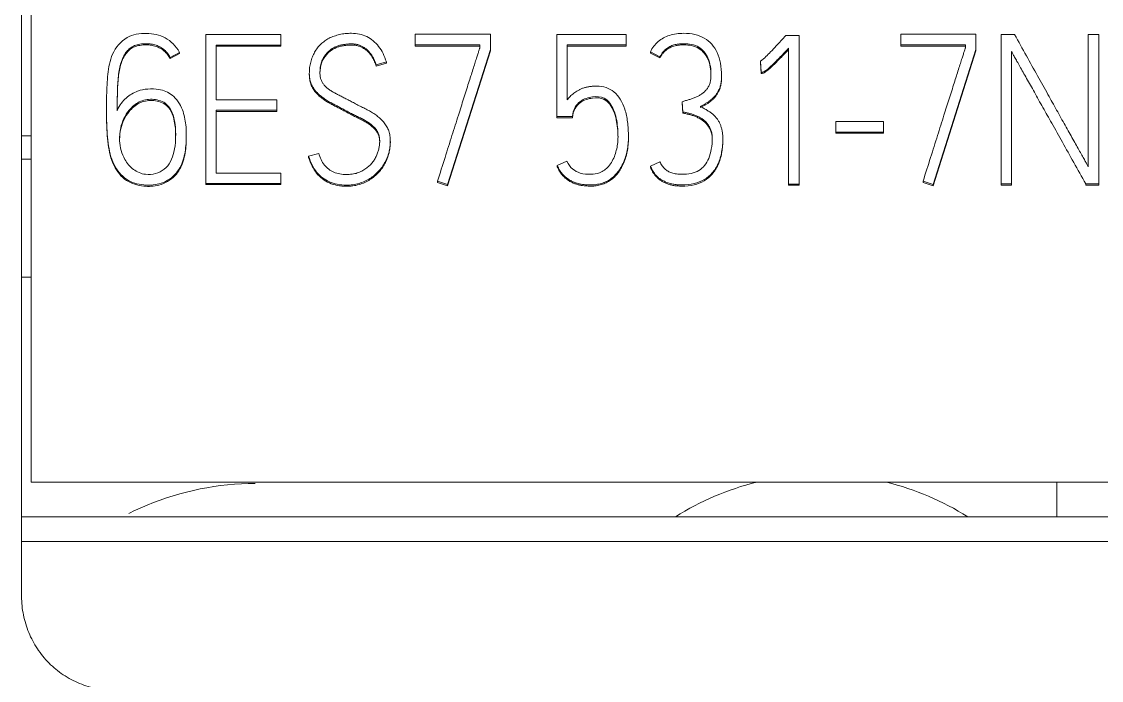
# Model space of a CAD drawing. Header units: millimetres. Extents: x 4137 to 6698, y 1400 to 3585.
# Drawn here: x 5255.55 to 5267.02, y 3075.49 to 3082.5 of the extents above; entities that cross this region are included whole.
import ezdxf

# ---------------------------------------------------------------- set-up
doc = ezdxf.new("R2010")
doc.units = ezdxf.units.MM
doc.layers.add('000-PI-Oprema', color=30, linetype='Continuous', lineweight=5)

msp = doc.modelspace()

# ---------------------------------------------------------------- linework, layer by layer
at = {"layer": '000-PI-Oprema', "color": 0, "linetype": 'ByBlock', "lineweight": 0}
for p, q in [((5255.648, 3077.602), (5255.648, 3087.785)), ((5257.504, 3082.36), (5257.504, 3080.778)), ((5258.301, 3082.36), (5257.504, 3082.36)), ((5258.301, 3082.248), (5258.301, 3082.36)), ((5259.73, 3082.363), (5259.73, 3082.25)), ((5260.529, 3082.363), (5259.73, 3082.363)), ((5260.529, 3082.202), (5260.529, 3082.363)), ((5261.235, 3082.36), (5261.973, 3082.36)), ((5261.235, 3081.489), (5261.235, 3082.36)), ((5261.973, 3082.36), (5261.973, 3082.25)), ((5264.889, 3082.363), (5264.889, 3082.25)), ((5265.688, 3082.363), (5264.889, 3082.363)), ((5265.688, 3082.202), (5265.688, 3082.363)), ((5265.955, 3082.36), (5265.955, 3080.773)), ((5266.099, 3082.36), (5265.955, 3082.36)), ((5266.995, 3082.36), (5266.882, 3082.36)), ((5266.882, 3082.36), (5266.882, 3080.956)), ((5266.995, 3080.773), (5266.995, 3082.36)), ((5257.615, 3081.667), (5257.615, 3082.248)), ((5257.615, 3082.248), (5258.301, 3082.248)), ((5258.301, 3082.248), (5258.301, 3082.236)), ((5259.73, 3082.25), (5259.73, 3082.238)), ((5259.73, 3082.25), (5260.418, 3082.25)), ((5260.418, 3082.25), (5260.418, 3082.22)), ((5261.345, 3082.25), (5261.345, 3081.665)), ((5261.973, 3082.25), (5261.345, 3082.25)), ((5261.973, 3082.25), (5261.973, 3082.238)), ((5263.669, 3082.352), (5263.809, 3082.352)), ((5263.809, 3082.352), (5263.809, 3080.771)), ((5264.889, 3082.25), (5264.889, 3082.238)), ((5264.889, 3082.25), (5265.577, 3082.25)), ((5265.577, 3082.25), (5265.577, 3082.22)), ((5257.227, 3082.171), (5257.125, 3082.118)), ((5257.227, 3082.158), (5257.125, 3082.106)), ((5257.227, 3082.171), (5257.227, 3082.158)), ((5257.615, 3082.236), (5258.301, 3082.236)), ((5259.73, 3082.238), (5260.418, 3082.238)), ((5260.074, 3080.767), (5260.529, 3082.202)), ((5260.074, 3080.754), (5260.529, 3082.189)), ((5260.529, 3082.202), (5260.529, 3082.189)), ((5261.973, 3082.238), (5261.345, 3082.238)), ((5262.229, 3082.176), (5262.229, 3082.163)), ((5262.229, 3082.176), (5262.331, 3082.125)), ((5262.229, 3082.163), (5262.331, 3082.112)), ((5262.331, 3082.125), (5262.331, 3082.112)), ((5263.698, 3080.771), (5263.698, 3082.215)), ((5264.889, 3082.238), (5265.577, 3082.238)), ((5265.233, 3080.767), (5265.688, 3082.202)), ((5265.233, 3080.754), (5265.688, 3082.189)), ((5265.688, 3082.202), (5265.688, 3082.189)), ((5266.066, 3080.773), (5266.066, 3082.182)), ((5257.125, 3082.118), (5257.125, 3082.106)), ((5259.424, 3082.07), (5259.315, 3082.039)), ((5259.424, 3082.057), (5259.315, 3082.026)), ((5259.315, 3082.039), (5259.315, 3082.026)), ((5259.424, 3082.07), (5259.424, 3082.057)), ((5263.4, 3082.077), (5263.4, 3082.064)), ((5263.407, 3081.96), (5263.4, 3082.077)), ((5263.407, 3081.947), (5263.4, 3082.064)), ((5258.605, 3081.95), (5258.605, 3081.937)), ((5262.985, 3081.915), (5262.985, 3081.936)), ((5263.407, 3081.96), (5263.407, 3081.947)), ((5258.259, 3081.667), (5257.615, 3081.667)), ((5258.259, 3081.557), (5258.259, 3081.667)), ((5256.45, 3081.576), (5256.45, 3081.563)), ((5257.615, 3080.888), (5257.615, 3081.557)), ((5257.615, 3081.557), (5258.259, 3081.557)), ((5258.259, 3081.557), (5258.259, 3081.544)), ((5262.568, 3081.647), (5262.568, 3081.635)), ((5262.568, 3081.647), (5262.575, 3081.537)), ((5262.568, 3081.635), (5262.575, 3081.525)), ((5257.615, 3081.544), (5258.259, 3081.544)), ((5261.235, 3081.489), (5261.235, 3081.476)), ((5261.403, 3081.489), (5261.235, 3081.489)), ((5261.403, 3081.476), (5261.235, 3081.476)), ((5261.403, 3081.489), (5261.403, 3081.476)), ((5262.575, 3081.537), (5262.575, 3081.525)), ((5264.199, 3081.436), (5264.199, 3081.324)), ((5264.705, 3081.436), (5264.199, 3081.436)), ((5264.705, 3081.324), (5264.705, 3081.436)), ((5264.199, 3081.324), (5264.199, 3081.311)), ((5264.199, 3081.324), (5264.705, 3081.324)), ((5264.705, 3081.324), (5264.705, 3081.311)), ((5255.548, 3081.285), (5255.648, 3081.285)), ((5257.298, 3081.273), (5257.298, 3081.286)), ((5259.466, 3081.212), (5259.466, 3081.225)), ((5261.996, 3081.27), (5261.996, 3081.283)), ((5262.999, 3081.228), (5262.999, 3081.25)), ((5264.199, 3081.311), (5264.705, 3081.311)), ((5258.598, 3081.066), (5258.707, 3081.097)), ((5255.648, 3081.035), (5255.548, 3081.035)), ((5258.598, 3081.066), (5258.598, 3081.053)), ((5261.239, 3080.967), (5261.341, 3081.013)), ((5262.331, 3081.009), (5262.229, 3080.963)), ((5258.301, 3080.888), (5257.615, 3080.888)), ((5258.301, 3080.778), (5258.301, 3080.888)), ((5261.239, 3080.967), (5261.239, 3080.954)), ((5262.229, 3080.963), (5262.229, 3080.95)), ((5257.504, 3080.778), (5257.504, 3080.765)), ((5257.504, 3080.778), (5258.301, 3080.778)), ((5257.504, 3080.765), (5258.301, 3080.765)), ((5258.301, 3080.778), (5258.301, 3080.765)), ((5259.967, 3080.802), (5259.967, 3080.789)), ((5259.967, 3080.802), (5260.074, 3080.767)), ((5259.967, 3080.789), (5260.074, 3080.754)), ((5260.074, 3080.767), (5260.074, 3080.754)), ((5263.698, 3080.771), (5263.698, 3080.759)), ((5263.809, 3080.771), (5263.698, 3080.771)), ((5263.809, 3080.759), (5263.698, 3080.759)), ((5263.809, 3080.771), (5263.809, 3080.759)), ((5265.127, 3080.802), (5265.127, 3080.789)), ((5265.127, 3080.802), (5265.233, 3080.767)), ((5265.127, 3080.789), (5265.233, 3080.754)), ((5265.233, 3080.767), (5265.233, 3080.754)), ((5265.955, 3080.773), (5266.066, 3080.773)), ((5265.955, 3080.773), (5265.955, 3080.761)), ((5265.955, 3080.761), (5266.066, 3080.761)), ((5266.066, 3080.773), (5266.066, 3080.761)), ((5266.856, 3080.773), (5266.856, 3080.761)), ((5266.856, 3080.773), (5266.995, 3080.773)), ((5266.856, 3080.761), (5266.995, 3080.761)), ((5266.995, 3080.773), (5266.995, 3080.761)), ((5255.648, 3079.78), (5255.548, 3079.78)), ((5280.448, 3077.602), (5255.648, 3077.602)), ((5266.548, 3077.602), (5266.548, 3077.234)), ((5280.548, 3077.234), (5255.548, 3077.234)), ((5255.548, 3076.97), (5255.548, 3076.385)), ((5280.548, 3076.97), (5255.548, 3076.97))]:
    msp.add_line(p, q, dxfattribs=at)
for start, end in [(103.753, 122.3801), (57.6199, 76.247)]:
    msp.add_arc((5264.048, 3074.785), 2.9, start, end, dxfattribs=at)
for points, knots in [([(5255.548, 3087.785), (5255.548, 3086.7), (5255.548, 3083.097), (5255.548, 3079.491), (5255.548, 3076.97)], [0, 0, 0, 0, 0.301146, 1, 1, 1, 1]), ([(5256.563, 3081.561), (5256.589, 3081.61), (5256.65, 3081.687), (5256.768, 3081.764), (5256.891, 3081.785), (5257.019, 3081.784), (5257.167, 3081.722), (5257.264, 3081.571), (5257.299, 3081.39), (5257.3, 3081.209), (5257.274, 3081.025), (5257.188, 3080.855), (5257.021, 3080.763), (5256.835, 3080.753), (5256.647, 3080.806), (5256.51, 3080.983), (5256.459, 3081.213), (5256.449, 3081.46), (5256.45, 3081.704), (5256.459, 3081.936), (5256.498, 3082.161), (5256.648, 3082.349), (5256.872, 3082.387), (5257.089, 3082.341), (5257.186, 3082.241), (5257.227, 3082.171)], [0, 0, 0, 0, 0.03564, 0.067865, 0.092923, 0.119268, 0.154068, 0.197126, 0.234707, 0.279879, 0.320329, 0.360962, 0.405677, 0.442102, 0.485709, 0.532505, 0.586175, 0.644312, 0.701767, 0.753421, 0.803151, 0.856352, 0.904259, 0.950465, 1, 1, 1, 1]), ([(5258.707, 3081.097), (5258.716, 3081.052), (5258.756, 3080.97), (5258.863, 3080.885), (5258.973, 3080.87), (5259.058, 3080.875), (5259.114, 3080.887), (5259.163, 3080.907), (5259.205, 3080.934), (5259.242, 3080.963), (5259.273, 3080.997), (5259.299, 3081.033), (5259.32, 3081.072), (5259.334, 3081.112), (5259.345, 3081.151), (5259.351, 3081.189), (5259.354, 3081.227), (5259.351, 3081.266), (5259.341, 3081.305), (5259.324, 3081.339), (5259.301, 3081.368), (5259.274, 3081.395), (5259.243, 3081.419), (5259.208, 3081.442), (5259.169, 3081.464), (5259.128, 3081.484), (5259.085, 3081.504), (5259.04, 3081.526), (5258.995, 3081.551), (5258.948, 3081.576), (5258.901, 3081.601), (5258.855, 3081.625), (5258.81, 3081.649), (5258.768, 3081.675), (5258.729, 3081.704), (5258.694, 3081.734), (5258.664, 3081.768), (5258.638, 3081.805), (5258.618, 3081.847), (5258.607, 3081.895), (5258.604, 3081.95), (5258.607, 3082.008), (5258.618, 3082.068), (5258.636, 3082.123), (5258.66, 3082.173), (5258.69, 3082.219), (5258.726, 3082.259), (5258.768, 3082.294), (5258.815, 3082.323), (5258.868, 3082.345), (5258.926, 3082.362), (5258.988, 3082.372), (5259.059, 3082.375), (5259.137, 3082.368), (5259.216, 3082.341), (5259.286, 3082.296), (5259.345, 3082.235), (5259.392, 3082.158), (5259.414, 3082.1), (5259.424, 3082.07)], [0, 0, 0, 0, 0.042395, 0.079774, 0.121236, 0.140075, 0.157254, 0.173247, 0.188397, 0.202796, 0.216711, 0.230265, 0.243508, 0.256652, 0.269293, 0.280934, 0.291684, 0.304893, 0.316879, 0.328106, 0.339273, 0.350814, 0.362909, 0.375637, 0.388999, 0.403044, 0.417696, 0.432849, 0.448511, 0.464937, 0.481153, 0.497163, 0.51278, 0.527863, 0.542482, 0.556645, 0.570443, 0.584077, 0.597961, 0.612786, 0.629037, 0.64828, 0.666584, 0.684253, 0.701354, 0.717933, 0.734308, 0.750738, 0.767515, 0.784992, 0.803232, 0.822275, 0.842375, 0.868294, 0.892965, 0.917787, 0.943448, 0.970498, 1, 1, 1, 1]), ([(5262.759, 3081.597), (5262.768, 3081.601), (5262.786, 3081.61), (5262.813, 3081.626), (5262.839, 3081.642), (5262.865, 3081.66), (5262.89, 3081.681), (5262.913, 3081.704), (5262.934, 3081.731), (5262.951, 3081.761), (5262.967, 3081.794), (5262.978, 3081.832), (5262.984, 3081.876), (5262.987, 3081.951), (5262.979, 3082.051), (5262.945, 3082.167), (5262.886, 3082.26), (5262.804, 3082.327), (5262.699, 3082.367), (5262.572, 3082.378), (5262.434, 3082.363), (5262.306, 3082.292), (5262.248, 3082.219), (5262.229, 3082.176)], [0, 0, 0, 0, 0.019459, 0.039301, 0.05955, 0.080105, 0.100989, 0.122386, 0.144292, 0.16684, 0.190353, 0.215738, 0.244087, 0.27581, 0.363621, 0.439823, 0.508996, 0.575574, 0.644592, 0.722009, 0.822031, 0.909956, 1, 1, 1, 1]), ([(5266.882, 3080.956), (5266.877, 3080.965), (5266.866, 3080.986), (5266.845, 3081.023), (5266.82, 3081.069), (5266.789, 3081.123), (5266.755, 3081.183), (5266.718, 3081.249), (5266.678, 3081.321), (5266.635, 3081.397), (5266.591, 3081.476), (5266.546, 3081.558), (5266.5, 3081.64), (5266.432, 3081.761), (5266.34, 3081.926), (5266.222, 3082.139), (5266.141, 3082.285), (5266.099, 3082.36)], [0, 0, 0, 0, 0.019057, 0.045144, 0.078261, 0.117077, 0.160259, 0.207807, 0.259003, 0.31313, 0.370188, 0.428711, 0.487234, 0.545757, 0.688172, 0.839586, 1, 1, 1, 1]), ([(5257.125, 3082.118), (5257.117, 3082.134), (5257.099, 3082.162), (5257.065, 3082.199), (5257.023, 3082.228), (5256.976, 3082.249), (5256.925, 3082.261), (5256.867, 3082.265), (5256.807, 3082.261), (5256.749, 3082.246), (5256.701, 3082.218), (5256.662, 3082.18), (5256.631, 3082.133), (5256.608, 3082.077), (5256.59, 3082.012), (5256.577, 3081.938), (5256.57, 3081.856), (5256.566, 3081.765), (5256.564, 3081.666), (5256.563, 3081.597), (5256.563, 3081.561)], [0, 0, 0, 0, 0.043481, 0.085549, 0.127923, 0.170971, 0.214845, 0.260884, 0.317917, 0.367656, 0.41257, 0.456833, 0.503792, 0.555243, 0.612421, 0.675966, 0.746378, 0.823872, 0.908402, 1, 1, 1, 1]), ([(5257.125, 3082.106), (5257.117, 3082.121), (5257.099, 3082.149), (5257.065, 3082.186), (5257.023, 3082.215), (5256.976, 3082.236), (5256.925, 3082.248), (5256.867, 3082.252), (5256.807, 3082.248), (5256.749, 3082.233), (5256.701, 3082.206), (5256.662, 3082.168), (5256.631, 3082.121), (5256.608, 3082.064), (5256.59, 3081.999), (5256.577, 3081.926), (5256.57, 3081.843), (5256.566, 3081.752), (5256.564, 3081.653), (5256.563, 3081.585), (5256.563, 3081.549)], [0, 0, 0, 0, 0.043481, 0.085549, 0.127923, 0.170971, 0.214845, 0.260884, 0.317917, 0.367656, 0.41257, 0.456833, 0.503792, 0.555243, 0.612421, 0.675966, 0.746378, 0.823872, 0.908402, 1, 1, 1, 1]), ([(5259.315, 3082.039), (5259.313, 3082.046), (5259.308, 3082.061), (5259.299, 3082.084), (5259.287, 3082.109), (5259.274, 3082.134), (5259.257, 3082.158), (5259.238, 3082.182), (5259.215, 3082.203), (5259.189, 3082.222), (5259.161, 3082.239), (5259.128, 3082.252), (5259.092, 3082.26), (5259.057, 3082.262), (5259.024, 3082.261), (5258.992, 3082.257), (5258.957, 3082.253), (5258.919, 3082.245), (5258.882, 3082.231), (5258.846, 3082.211), (5258.812, 3082.186), (5258.781, 3082.153), (5258.754, 3082.115), (5258.732, 3082.067), (5258.72, 3082.01), (5258.717, 3081.956), (5258.72, 3081.911), (5258.729, 3081.878), (5258.744, 3081.848), (5258.764, 3081.822), (5258.788, 3081.797), (5258.817, 3081.775), (5258.849, 3081.754), (5258.884, 3081.734), (5258.923, 3081.714), (5258.963, 3081.694), (5259.006, 3081.672), (5259.051, 3081.649), (5259.097, 3081.623), (5259.147, 3081.598), (5259.196, 3081.574), (5259.244, 3081.549), (5259.289, 3081.521), (5259.331, 3081.492), (5259.369, 3081.459), (5259.401, 3081.422), (5259.43, 3081.381), (5259.451, 3081.335), (5259.463, 3081.282), (5259.467, 3081.225), (5259.463, 3081.167), (5259.453, 3081.11), (5259.435, 3081.055), (5259.41, 3081.001), (5259.379, 3080.951), (5259.342, 3080.906), (5259.299, 3080.865), (5259.249, 3080.829), (5259.194, 3080.799), (5259.133, 3080.776), (5259.067, 3080.763), (5258.989, 3080.758), (5258.904, 3080.765), (5258.818, 3080.791), (5258.742, 3080.836), (5258.679, 3080.897), (5258.63, 3080.975), (5258.607, 3081.035), (5258.598, 3081.066)], [0, 0, 0, 0, 0.006902, 0.014527, 0.0229, 0.03171, 0.040697, 0.049939, 0.059406, 0.069126, 0.079243, 0.089792, 0.100957, 0.11302, 0.121351, 0.131067, 0.142193, 0.154038, 0.166072, 0.178522, 0.191399, 0.204849, 0.219214, 0.234859, 0.25249, 0.272668, 0.283841, 0.294211, 0.304173, 0.314215, 0.324636, 0.335605, 0.347264, 0.35967, 0.372854, 0.386723, 0.401163, 0.416176, 0.433071, 0.449927, 0.466747, 0.483271, 0.499286, 0.514866, 0.530063, 0.545048, 0.560066, 0.575472, 0.591898, 0.609868, 0.627376, 0.645005, 0.66302, 0.681094, 0.698922, 0.71679, 0.734853, 0.753306, 0.772468, 0.792214, 0.812556, 0.833938, 0.86301, 0.889874, 0.915888, 0.942166, 0.969784, 1, 1, 1, 1]), ([(5259.315, 3082.026), (5259.313, 3082.034), (5259.308, 3082.049), (5259.299, 3082.072), (5259.287, 3082.096), (5259.274, 3082.121), (5259.257, 3082.146), (5259.238, 3082.169), (5259.215, 3082.191), (5259.189, 3082.21), (5259.161, 3082.227), (5259.128, 3082.24), (5259.092, 3082.247), (5259.057, 3082.249), (5259.024, 3082.248), (5258.992, 3082.245), (5258.957, 3082.24), (5258.919, 3082.232), (5258.882, 3082.218), (5258.846, 3082.199), (5258.812, 3082.173), (5258.781, 3082.141), (5258.754, 3082.102), (5258.732, 3082.054), (5258.721, 3082), (5258.718, 3081.961), (5258.718, 3081.942)], [0, 0, 0, 0, 0.025535, 0.053746, 0.084726, 0.117324, 0.150572, 0.184768, 0.219795, 0.255756, 0.293187, 0.332218, 0.373527, 0.418158, 0.448979, 0.484928, 0.526094, 0.569916, 0.614442, 0.660505, 0.708148, 0.757909, 0.811058, 0.868941, 0.934177, 1, 1, 1, 1]), ([(5262.331, 3082.125), (5262.336, 3082.134), (5262.346, 3082.152), (5262.363, 3082.176), (5262.382, 3082.197), (5262.403, 3082.213), (5262.424, 3082.228), (5262.446, 3082.239), (5262.468, 3082.247), (5262.491, 3082.254), (5262.515, 3082.258), (5262.538, 3082.261), (5262.561, 3082.263), (5262.631, 3082.265), (5262.75, 3082.246), (5262.862, 3082.104), (5262.875, 3081.971), (5262.871, 3081.878), (5262.862, 3081.838), (5262.846, 3081.804), (5262.825, 3081.774), (5262.801, 3081.749), (5262.774, 3081.727), (5262.743, 3081.709), (5262.711, 3081.693), (5262.676, 3081.68), (5262.64, 3081.669), (5262.604, 3081.658), (5262.58, 3081.651), (5262.568, 3081.647)], [0, 0, 0, 0, 0.025161, 0.048595, 0.070641, 0.091589, 0.111603, 0.13094, 0.14993, 0.168791, 0.187661, 0.206323, 0.224495, 0.242226, 0.372375, 0.490579, 0.643633, 0.679942, 0.712328, 0.741834, 0.769901, 0.797396, 0.824894, 0.852838, 0.881452, 0.911007, 0.940973, 0.970636, 1, 1, 1, 1]), ([(5262.331, 3082.112), (5262.336, 3082.122), (5262.346, 3082.139), (5262.363, 3082.164), (5262.382, 3082.184), (5262.403, 3082.201), (5262.424, 3082.215), (5262.446, 3082.226), (5262.468, 3082.234), (5262.491, 3082.241), (5262.515, 3082.246), (5262.538, 3082.249), (5262.561, 3082.251), (5262.631, 3082.252), (5262.75, 3082.233), (5262.859, 3082.095), (5262.872, 3081.985), (5262.872, 3081.925)], [0, 0, 0, 0, 0.039855, 0.076975, 0.111896, 0.145077, 0.176779, 0.207409, 0.237489, 0.267365, 0.297255, 0.326816, 0.355601, 0.383686, 0.589842, 0.777078, 1, 1, 1, 1]), ([(5263.4, 3082.077), (5263.42, 3082.093), (5263.456, 3082.125), (5263.511, 3082.181), (5263.563, 3082.236), (5263.618, 3082.295), (5263.651, 3082.332), (5263.669, 3082.352)], [0, 0, 0, 0, 0.198846, 0.377684, 0.606339, 0.795382, 1, 1, 1, 1]), ([(5260.418, 3082.22), (5260.417, 3082.217), (5260.413, 3082.206), (5260.406, 3082.184), (5260.394, 3082.15), (5260.38, 3082.105), (5260.363, 3082.051), (5260.343, 3081.988), (5260.321, 3081.918), (5260.297, 3081.843), (5260.271, 3081.762), (5260.244, 3081.677), (5260.217, 3081.591), (5260.176, 3081.461), (5260.119, 3081.282), (5260.045, 3081.048), (5259.994, 3080.886), (5259.967, 3080.802)], [0, 0, 0, 0, 0.006664, 0.022274, 0.046836, 0.07897, 0.117297, 0.161819, 0.211415, 0.264968, 0.322476, 0.382404, 0.443215, 0.50491, 0.65714, 0.82217, 1, 1, 1, 1]), ([(5263.698, 3082.215), (5263.68, 3082.196), (5263.647, 3082.161), (5263.6, 3082.113), (5263.561, 3082.073), (5263.529, 3082.041), (5263.501, 3082.015), (5263.478, 3081.995), (5263.459, 3081.98), (5263.444, 3081.97), (5263.432, 3081.964), (5263.422, 3081.962), (5263.414, 3081.96), (5263.409, 3081.96), (5263.407, 3081.96)], [0, 0, 0, 0, 0.200504, 0.370797, 0.510902, 0.6264, 0.722885, 0.800448, 0.861213, 0.907383, 0.939504, 0.963232, 0.983337, 1, 1, 1, 1]), ([(5263.698, 3082.202), (5263.68, 3082.183), (5263.647, 3082.148), (5263.6, 3082.1), (5263.561, 3082.06), (5263.529, 3082.028), (5263.501, 3082.003), (5263.478, 3081.982), (5263.459, 3081.968), (5263.444, 3081.957), (5263.432, 3081.952), (5263.422, 3081.949), (5263.414, 3081.948), (5263.409, 3081.947), (5263.407, 3081.947)], [0, 0, 0, 0, 0.200504, 0.370797, 0.510902, 0.6264, 0.722885, 0.800448, 0.861213, 0.907383, 0.939504, 0.963232, 0.983337, 1, 1, 1, 1]), ([(5265.577, 3082.22), (5265.576, 3082.217), (5265.572, 3082.206), (5265.565, 3082.184), (5265.554, 3082.15), (5265.54, 3082.105), (5265.522, 3082.051), (5265.502, 3081.988), (5265.48, 3081.918), (5265.456, 3081.843), (5265.431, 3081.762), (5265.404, 3081.677), (5265.377, 3081.591), (5265.335, 3081.461), (5265.279, 3081.282), (5265.205, 3081.048), (5265.153, 3080.886), (5265.127, 3080.802)], [0, 0, 0, 0, 0.006664, 0.022274, 0.046836, 0.07897, 0.117297, 0.161819, 0.211415, 0.264968, 0.322476, 0.382404, 0.443215, 0.50491, 0.65714, 0.82217, 1, 1, 1, 1]), ([(5266.066, 3082.182), (5266.07, 3082.174), (5266.081, 3082.153), (5266.1, 3082.118), (5266.126, 3082.073), (5266.156, 3082.02), (5266.19, 3081.959), (5266.227, 3081.893), (5266.268, 3081.822), (5266.31, 3081.746), (5266.354, 3081.666), (5266.4, 3081.584), (5266.447, 3081.502), (5266.516, 3081.379), (5266.609, 3081.212), (5266.73, 3080.997), (5266.813, 3080.85), (5266.856, 3080.773)], [0, 0, 0, 0, 0.017881, 0.043036, 0.075471, 0.113785, 0.156579, 0.203853, 0.254825, 0.308715, 0.365522, 0.423995, 0.482881, 0.542179, 0.685414, 0.838021, 1, 1, 1, 1]), ([(5259.353, 3081.214), (5259.353, 3081.227), (5259.351, 3081.254), (5259.341, 3081.292), (5259.324, 3081.326), (5259.301, 3081.355), (5259.274, 3081.382), (5259.243, 3081.407), (5259.208, 3081.429), (5259.169, 3081.451), (5259.128, 3081.471), (5259.085, 3081.491), (5259.04, 3081.514), (5258.995, 3081.538), (5258.948, 3081.564), (5258.901, 3081.589), (5258.855, 3081.612), (5258.81, 3081.636), (5258.768, 3081.663), (5258.729, 3081.691), (5258.694, 3081.722), (5258.664, 3081.756), (5258.638, 3081.793), (5258.618, 3081.835), (5258.607, 3081.882), (5258.605, 3081.919), (5258.605, 3081.94), (5258.605, 3081.943)], [0, 0, 0, 0, 0.037363, 0.072654, 0.105707, 0.138586, 0.172568, 0.20818, 0.245654, 0.284995, 0.326348, 0.369486, 0.414101, 0.460216, 0.508578, 0.556324, 0.603462, 0.649443, 0.693851, 0.736893, 0.778592, 0.819218, 0.85936, 0.900239, 0.943889, 0.991738, 1, 1, 1, 1]), ([(5262.759, 3081.584), (5262.768, 3081.588), (5262.786, 3081.598), (5262.813, 3081.613), (5262.839, 3081.629), (5262.865, 3081.647), (5262.89, 3081.668), (5262.913, 3081.692), (5262.934, 3081.718), (5262.951, 3081.748), (5262.967, 3081.782), (5262.978, 3081.82), (5262.984, 3081.863), (5262.985, 3081.894), (5262.985, 3081.911), (5262.985, 3081.912)], [0, 0, 0, 0, 0.070239, 0.141859, 0.214947, 0.289138, 0.36452, 0.44175, 0.520823, 0.60221, 0.68708, 0.778706, 0.881031, 0.995537, 1, 1, 1, 1]), ([(5261.345, 3081.665), (5261.35, 3081.671), (5261.36, 3081.684), (5261.376, 3081.703), (5261.394, 3081.72), (5261.414, 3081.737), (5261.437, 3081.753), (5261.461, 3081.768), (5261.488, 3081.781), (5261.517, 3081.792), (5261.549, 3081.801), (5261.584, 3081.808), (5261.621, 3081.812), (5261.68, 3081.814), (5261.76, 3081.803), (5261.848, 3081.753), (5261.915, 3081.671), (5261.963, 3081.562), (5261.991, 3081.427), (5261.997, 3081.303), (5261.994, 3081.2), (5261.984, 3081.129), (5261.967, 3081.063), (5261.945, 3081.002), (5261.917, 3080.948), (5261.885, 3080.9), (5261.848, 3080.858), (5261.806, 3080.824), (5261.759, 3080.796), (5261.708, 3080.777), (5261.654, 3080.765), (5261.611, 3080.762), (5261.577, 3080.763), (5261.553, 3080.764), (5261.524, 3080.765), (5261.493, 3080.769), (5261.46, 3080.777), (5261.426, 3080.787), (5261.391, 3080.802), (5261.357, 3080.823), (5261.323, 3080.848), (5261.291, 3080.88), (5261.262, 3080.92), (5261.247, 3080.951), (5261.239, 3080.967)], [0, 0, 0, 0, 0.010575, 0.021534, 0.032937, 0.044729, 0.056875, 0.069452, 0.0826, 0.096505, 0.111279, 0.126985, 0.143702, 0.161538, 0.205913, 0.248141, 0.293825, 0.346182, 0.40699, 0.478261, 0.512629, 0.544859, 0.575282, 0.604004, 0.631084, 0.6569, 0.681684, 0.705765, 0.729734, 0.753772, 0.778045, 0.803118, 0.812005, 0.822876, 0.835737, 0.849942, 0.864952, 0.880894, 0.897668, 0.915306, 0.934053, 0.954105, 0.975931, 1, 1, 1, 1]), ([(5256.934, 3081.672), (5256.885, 3081.673), (5256.793, 3081.656), (5256.666, 3081.544), (5256.596, 3081.393), (5256.581, 3081.208), (5256.622, 3081.047), (5256.729, 3080.918), (5256.885, 3080.853), (5257.086, 3080.904), (5257.17, 3081.088), (5257.188, 3081.27), (5257.182, 3081.453), (5257.112, 3081.638), (5256.983, 3081.67), (5256.934, 3081.672)], [0, 0, 0, 0, 0.0625, 0.125, 0.21875, 0.28125, 0.375, 0.4375, 0.5, 0.59375, 0.6875, 0.75, 0.84375, 0.9375, 1, 1, 1, 1]), ([(5261.341, 3081.013), (5261.357, 3080.98), (5261.395, 3080.929), (5261.488, 3080.879), (5261.589, 3080.871), (5261.699, 3080.885), (5261.796, 3080.959), (5261.858, 3081.077), (5261.889, 3081.222), (5261.883, 3081.386), (5261.855, 3081.552), (5261.76, 3081.699), (5261.608, 3081.705), (5261.495, 3081.669), (5261.419, 3081.585), (5261.404, 3081.526), (5261.403, 3081.489)], [0, 0, 0, 0, 0.059022, 0.110017, 0.175174, 0.228533, 0.294979, 0.374406, 0.452147, 0.547151, 0.653629, 0.744768, 0.81483, 0.893356, 0.941956, 1, 1, 1, 1]), ([(5261.885, 3081.267), (5261.885, 3081.3), (5261.879, 3081.395), (5261.855, 3081.539), (5261.76, 3081.686), (5261.608, 3081.692), (5261.495, 3081.656), (5261.419, 3081.572), (5261.404, 3081.513), (5261.403, 3081.476)], [0, 0, 0, 0, 0.110862, 0.319923, 0.498869, 0.636431, 0.790612, 0.886035, 1, 1, 1, 1]), ([(5257.298, 3081.275), (5257.298, 3081.246), (5257.295, 3081.159), (5257.274, 3081.013), (5257.188, 3080.842), (5257.021, 3080.75), (5256.835, 3080.74), (5256.647, 3080.794), (5256.51, 3080.971), (5256.459, 3081.2), (5256.451, 3081.401), (5256.45, 3081.525), (5256.45, 3081.563)], [0, 0, 0, 0, 0.047379, 0.146039, 0.245143, 0.354204, 0.443047, 0.549405, 0.663541, 0.794443, 0.936242, 1, 1, 1, 1]), ([(5256.934, 3081.659), (5256.885, 3081.661), (5256.793, 3081.643), (5256.666, 3081.531), (5256.601, 3081.39), (5256.589, 3081.284), (5256.589, 3081.247)], [0, 0, 0, 0, 0.232842, 0.465685, 0.814948, 1, 1, 1, 1]), ([(5257.185, 3081.286), (5257.185, 3081.337), (5257.176, 3081.457), (5257.112, 3081.626), (5256.983, 3081.657), (5256.934, 3081.659)], [0, 0, 0, 0, 0.310868, 0.724347, 1, 1, 1, 1]), ([(5262.229, 3080.963), (5262.232, 3080.955), (5262.24, 3080.939), (5262.253, 3080.915), (5262.268, 3080.891), (5262.286, 3080.867), (5262.308, 3080.845), (5262.333, 3080.825), (5262.362, 3080.808), (5262.394, 3080.792), (5262.429, 3080.779), (5262.469, 3080.769), (5262.515, 3080.764), (5262.59, 3080.761), (5262.69, 3080.77), (5262.803, 3080.813), (5262.892, 3080.887), (5262.956, 3080.989), (5262.992, 3081.116), (5263, 3081.223), (5262.998, 3081.299), (5262.992, 3081.339), (5262.983, 3081.375), (5262.97, 3081.408), (5262.955, 3081.439), (5262.936, 3081.467), (5262.914, 3081.493), (5262.889, 3081.517), (5262.86, 3081.538), (5262.828, 3081.558), (5262.795, 3081.578), (5262.771, 3081.59), (5262.759, 3081.597)], [0, 0, 0, 0, 0.016308, 0.03331, 0.051065, 0.069403, 0.088334, 0.108132, 0.128912, 0.150812, 0.174077, 0.199384, 0.227539, 0.258836, 0.339488, 0.411171, 0.480216, 0.552248, 0.632093, 0.724403, 0.750895, 0.775618, 0.798835, 0.820921, 0.842207, 0.86296, 0.883743, 0.90511, 0.927322, 0.95053, 0.974743, 1, 1, 1, 1]), ([(5262.575, 3081.537), (5262.587, 3081.535), (5262.611, 3081.531), (5262.647, 3081.522), (5262.683, 3081.511), (5262.718, 3081.498), (5262.751, 3081.482), (5262.783, 3081.462), (5262.812, 3081.439), (5262.836, 3081.411), (5262.858, 3081.38), (5262.874, 3081.345), (5262.884, 3081.305), (5262.888, 3081.236), (5262.88, 3081.148), (5262.855, 3081.047), (5262.811, 3080.968), (5262.745, 3080.911), (5262.66, 3080.88), (5262.578, 3080.873), (5262.508, 3080.877), (5262.458, 3080.887), (5262.416, 3080.905), (5262.381, 3080.932), (5262.352, 3080.967), (5262.337, 3080.994), (5262.331, 3081.009)], [0, 0, 0, 0, 0.02738, 0.055263, 0.083718, 0.112185, 0.140262, 0.168233, 0.196053, 0.223907, 0.252387, 0.281692, 0.312418, 0.345525, 0.437535, 0.514429, 0.579935, 0.641132, 0.706523, 0.782286, 0.825991, 0.863975, 0.897416, 0.929394, 0.963085, 1, 1, 1, 1]), ([(5262.575, 3081.525), (5262.587, 3081.523), (5262.611, 3081.518), (5262.647, 3081.509), (5262.683, 3081.499), (5262.718, 3081.485), (5262.751, 3081.469), (5262.783, 3081.449), (5262.812, 3081.426), (5262.836, 3081.399), (5262.858, 3081.367), (5262.874, 3081.332), (5262.884, 3081.292), (5262.886, 3081.259), (5262.886, 3081.24), (5262.886, 3081.236)], [0, 0, 0, 0, 0.076955, 0.155321, 0.235296, 0.315307, 0.39422, 0.472835, 0.551025, 0.629313, 0.709358, 0.791722, 0.878079, 0.97113, 1, 1, 1, 1]), ([(5259.466, 3081.214), (5259.466, 3081.213), (5259.466, 3081.193), (5259.463, 3081.155), (5259.453, 3081.098), (5259.435, 3081.042), (5259.41, 3080.988), (5259.379, 3080.939), (5259.342, 3080.893), (5259.299, 3080.852), (5259.249, 3080.817), (5259.194, 3080.787), (5259.133, 3080.764), (5259.067, 3080.75), (5258.989, 3080.746), (5258.904, 3080.753), (5258.818, 3080.779), (5258.742, 3080.823), (5258.679, 3080.885), (5258.63, 3080.963), (5258.607, 3081.022), (5258.598, 3081.053)], [0, 0, 0, 0, 0.001261, 0.046083, 0.091213, 0.137331, 0.183601, 0.229241, 0.274983, 0.321224, 0.368462, 0.417518, 0.468068, 0.520144, 0.574882, 0.649305, 0.718077, 0.784672, 0.851944, 0.922648, 1, 1, 1, 1]), ([(5261.996, 3081.27), (5261.996, 3081.268), (5261.996, 3081.24), (5261.994, 3081.188), (5261.984, 3081.116), (5261.967, 3081.05), (5261.945, 3080.99), (5261.917, 3080.935), (5261.885, 3080.887), (5261.848, 3080.845), (5261.806, 3080.811), (5261.759, 3080.784), (5261.708, 3080.764), (5261.654, 3080.752), (5261.611, 3080.749), (5261.577, 3080.75), (5261.553, 3080.751), (5261.524, 3080.753), (5261.493, 3080.756), (5261.46, 3080.764), (5261.426, 3080.775), (5261.391, 3080.79), (5261.357, 3080.81), (5261.323, 3080.835), (5261.291, 3080.868), (5261.262, 3080.908), (5261.247, 3080.938), (5261.239, 3080.954)], [0, 0, 0, 0, 0.006507, 0.07195, 0.133322, 0.191255, 0.245946, 0.297513, 0.346671, 0.393864, 0.439719, 0.485361, 0.531134, 0.577354, 0.625098, 0.642021, 0.662722, 0.687212, 0.714261, 0.742843, 0.773199, 0.80514, 0.838725, 0.874425, 0.912607, 0.954167, 1, 1, 1, 1]), ([(5262.229, 3080.95), (5262.232, 3080.942), (5262.24, 3080.926), (5262.253, 3080.902), (5262.268, 3080.878), (5262.286, 3080.854), (5262.308, 3080.833), (5262.333, 3080.813), (5262.362, 3080.795), (5262.394, 3080.779), (5262.429, 3080.766), (5262.469, 3080.756), (5262.515, 3080.751), (5262.59, 3080.748), (5262.69, 3080.757), (5262.803, 3080.8), (5262.892, 3080.875), (5262.956, 3080.977), (5262.991, 3081.101), (5262.999, 3081.19), (5262.999, 3081.237)], [0, 0, 0, 0, 0.022676, 0.046318, 0.071006, 0.096504, 0.122828, 0.150357, 0.17925, 0.209702, 0.242052, 0.277241, 0.316391, 0.359908, 0.472053, 0.571728, 0.667735, 0.767894, 0.878918, 1, 1, 1, 1]), ([(5258.03, 3077.589), (5257.637, 3077.589), (5257.174, 3077.494), (5256.75, 3077.301), (5256.686, 3077.269)], [0, 0, 0, 0, 0.846072, 1, 1, 1, 1]), ([(5255.548, 3076.385), (5255.548, 3076.319), (5255.554, 3076.254), (5255.574, 3076.159), (5255.582, 3076.127), (5255.601, 3076.065), (5255.612, 3076.034), (5255.649, 3075.943), (5255.68, 3075.886), (5255.733, 3075.804), (5255.753, 3075.778), (5255.794, 3075.727), (5255.816, 3075.702), (5255.885, 3075.633), (5255.935, 3075.592), (5256.017, 3075.537), (5256.046, 3075.52), (5256.104, 3075.489), (5256.163, 3075.461), (5256.224, 3075.439), (5256.271, 3075.424), (5256.287, 3075.42), (5256.319, 3075.412), (5256.335, 3075.408), (5256.416, 3075.392), (5256.481, 3075.385), (5256.548, 3075.385)], [0, 0, 0, 0, 0.125, 0.125, 0.1875, 0.1875, 0.25, 0.25, 0.375, 0.375, 0.4375, 0.4375, 0.5, 0.5, 0.625, 0.625, 0.6875, 0.6875, 0.75, 0.8125, 0.8125, 0.84375, 0.84375, 0.875, 0.875, 1, 1, 1, 1])]:
    msp.add_open_spline(points, degree=3, knots=knots, dxfattribs=at)

doc.saveas('drawing.dxf')
